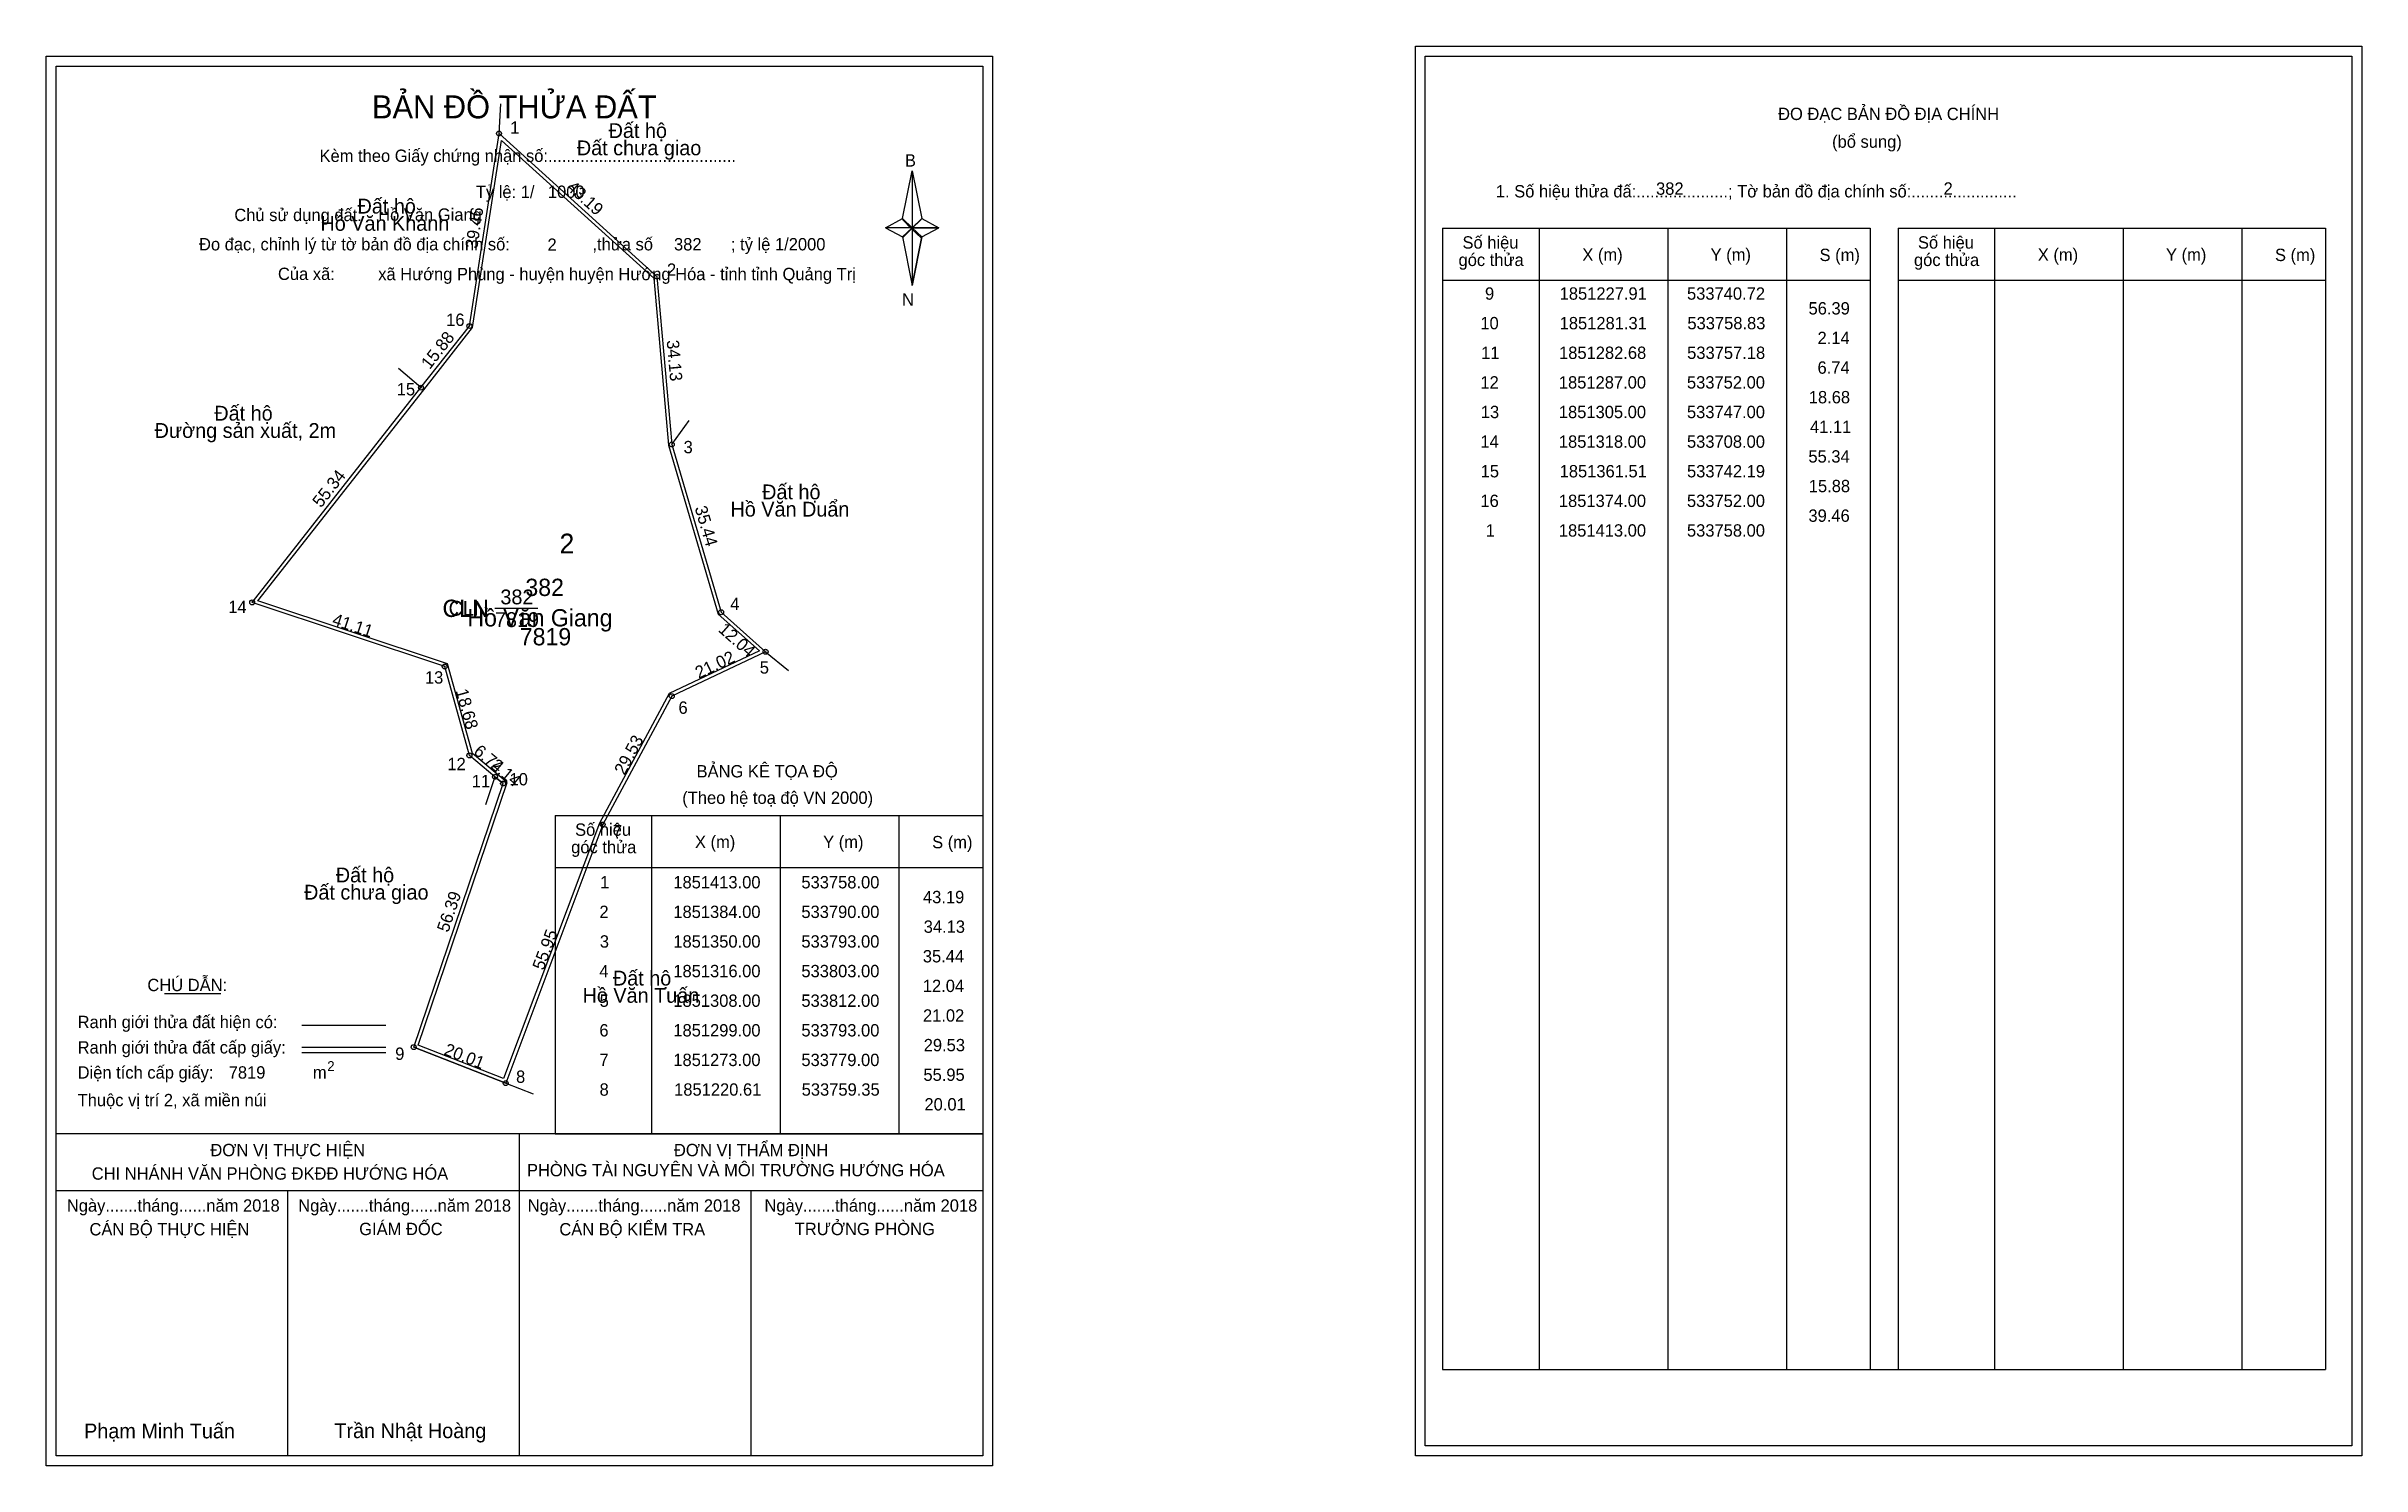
# Model space of a CAD drawing. Extents: x 533666 to 534135, y 1851143 to 1851431.
import ezdxf

# ---------------------------------------------------------------- set-up
doc = ezdxf.new("R2010")
doc.units = 0
for name, color, linetype in [('Level 1', 7, 'Continuous'), ('Level 10', 7, 'Continuous'), ('Level 11', 7, 'Continuous'), ('Level 13', 7, 'Continuous'), ('Level 2', 7, 'Continuous'), ('Level 27', 7, 'Continuous'), ('Level 3', 7, 'Continuous'), ('Level 36', 7, 'Continuous'), ('Level 4', 7, 'Continuous'), ('Level 49', 7, 'Continuous'), ('Level 5', 7, 'Continuous'), ('Level 53', 7, 'Continuous'), ('Level 55', 7, 'Continuous'), ('Level 6', 7, 'Continuous'), ('Level 63', 7, 'Continuous'), ('Level 7', 7, 'Continuous'), ('Level 9', 7, 'Continuous')]:
    doc.layers.add(name, color=color, linetype=linetype)

msp = doc.modelspace()

# ---------------------------------------------------------------- linework, layer by layer
at = {"layer": 'Level 1'}
for p, q in [((533668.3, 1851426.67), (533668.3, 1851426.67)), ((533945.62, 1851428.67), (533945.62, 1851428.67)), ((533839.72, 1851395.79), (533841.69, 1851405.43)), ((533841.69, 1851405.43), (533841.69, 1851393.9)), ((533841.69, 1851405.43), (533843.65, 1851395.79)), ((533836.27, 1851393.9), (533839.72, 1851395.79)), ((533839.72, 1851395.79), (533841.69, 1851393.9)), ((533841.54, 1851393.68), (533839.72, 1851395.57)), ((533841.69, 1851393.9), (533839.72, 1851392.06)), ((533841.54, 1851393.68), (533839.72, 1851391.84)), ((533839.72, 1851391.84), (533841.54, 1851393.68)), ((533843.51, 1851395.57), (533841.54, 1851393.68)), ((533841.54, 1851393.68), (533843.51, 1851395.57)), ((533843.51, 1851391.84), (533841.54, 1851393.68)), ((533843.65, 1851395.79), (533841.69, 1851393.9)), ((533841.69, 1851393.9), (533841.69, 1851382.2)), ((533841.69, 1851393.9), (533847.1, 1851393.9)), ((533841.69, 1851393.9), (533843.65, 1851392.06)), ((533843.65, 1851392.06), (533847.1, 1851393.9)), ((533949.15, 1851393.81), (534035.75, 1851393.81)), ((533968.74, 1851162.55), (533968.74, 1851393.81)), ((533994.81, 1851162.55), (533994.81, 1851393.81)), ((534018.79, 1851393.81), (534018.79, 1851162.55)), ((534035.75, 1851393.81), (534035.75, 1851162.55)), ((534041.41, 1851393.81), (534128.01, 1851393.81)), ((534061, 1851162.55), (534061, 1851393.81)), ((534087.07, 1851162.55), (534087.07, 1851393.81)), ((534111.04, 1851393.81), (534111.04, 1851162.55)), ((534128.01, 1851393.81), (534128.01, 1851162.55)), ((533839.72, 1851392.06), (533841.69, 1851382.2)), ((533843.65, 1851392.06), (533841.69, 1851382.2)), ((533949.15, 1851383.29), (534035.75, 1851383.29)), ((534041.41, 1851383.29), (534128.01, 1851383.29)), ((533769.39, 1851274.84), (533855.99, 1851274.84)), ((533788.98, 1851210.32), (533788.98, 1851274.84)), ((533815.05, 1851210.32), (533815.05, 1851274.84)), ((533839.02, 1851274.84), (533839.02, 1851210.32)), ((533769.39, 1851264.31), (533855.99, 1851264.31)), ((533690.21, 1851238.73), (533701.62, 1851238.73)), ((533718.08, 1851232.33), (533735.09, 1851232.33)), ((533718.08, 1851227.88), (533735.09, 1851227.88)), ((533718.08, 1851226.79), (533735.09, 1851226.79)), ((533775.12, 1851210.32), (533668.29, 1851210.32)), ((533855.99, 1851210.32), (533751.15, 1851210.32)), ((533762.14, 1851145.09), (533762.14, 1851210.32)), ((533769.39, 1851210.31), (533855.99, 1851210.31)), ((533855.99, 1851198.77), (533668.29, 1851198.77)), ((533715.22, 1851145.09), (533715.22, 1851198.77)), ((533809.07, 1851145.09), (533809.07, 1851198.77)), ((533949.15, 1851162.55), (534128.01, 1851162.55)), ((533855.99, 1851145.09), (533855.99, 1851145.09)), ((534133.32, 1851147.09), (534133.32, 1851147.09))]:
    msp.add_line(p, q, dxfattribs=at)
for points in [[(533839.72, 1851395.79), (533841.69, 1851405.43), (533841.69, 1851393.9)], [(533836.27, 1851393.9), (533839.72, 1851392.06), (533841.69, 1851393.9)], [(533841.69, 1851393.9), (533843.65, 1851395.79), (533847.1, 1851393.9)], [(533841.69, 1851393.9), (533841.69, 1851382.2), (533843.65, 1851392.06)]]:
    msp.add_lwpolyline(points, close=True, dxfattribs=at)
at = {"layer": 'Level 10'}
for p, q in [((533742.19, 1851361.51), (533752, 1851374)), ((533708, 1851318), (533742.19, 1851361.51)), ((533757.18, 1851282.68), (533758.83, 1851281.31)), ((533740.72, 1851227.91), (533759.35, 1851220.61))]:
    msp.add_line(p, q, dxfattribs=at)
for points in [[(533758.83, 1851281.31), (533757.18, 1851282.68), (533752, 1851287), (533747, 1851305), (533708, 1851318), (533742.19, 1851361.51), (533752, 1851374), (533758, 1851413), (533790, 1851384), (533793, 1851350), (533803, 1851316), (533812, 1851308), (533793, 1851299), (533779, 1851273), (533759.35, 1851220.61), (533740.72, 1851227.91)], [(533759.65, 1851281.54), (533757.63, 1851283.22), (533752.62, 1851287.4), (533747.57, 1851305.55), (533709.16, 1851318.35), (533742.74, 1851361.08), (533752.66, 1851373.71), (533758.49, 1851411.61), (533789.33, 1851383.67), (533792.31, 1851349.87), (533802.39, 1851315.61), (533810.74, 1851308.18), (533792.49, 1851299.53), (533778.36, 1851273.29), (533758.94, 1851221.52), (533741.6, 1851228.32)]]:
    msp.add_lwpolyline(points, close=True, dxfattribs=at)
at = {"layer": 'Level 11'}
for centre in [(533758, 1851413), (533790, 1851384), (533752, 1851374), (533742.19, 1851361.51), (533793, 1851350), (533708, 1851318), (533803, 1851316), (533747, 1851305), (533812, 1851308), (533793, 1851299), (533752, 1851287), (533757.18, 1851282.68), (533758.83, 1851281.31), (533758.83, 1851281.31), (533779, 1851273), (533740.72, 1851227.91), (533759.35, 1851220.61)]:
    msp.add_circle(centre, 0.5, dxfattribs=at)
at = {"layer": 'Level 27'}
for p, q in [((533758, 1851413), (533758.35, 1851418.99)), ((533742.19, 1851361.51), (533737.62, 1851365.4)), ((533793, 1851350), (533796.49, 1851354.88)), ((533812, 1851308), (533816.67, 1851304.23)), ((533757.18, 1851282.68), (533755.25, 1851277)), ((533759.35, 1851220.61), (533764.94, 1851218.43))]:
    msp.add_line(p, q, dxfattribs=at)
at = {"layer": 'Level 3'}
for p, q in [((533949.15, 1851393.81), (533949.15, 1851162.55)), ((534041.41, 1851393.81), (534041.41, 1851162.55)), ((533769.39, 1851274.84), (533769.39, 1851210.32))]:
    msp.add_line(p, q, dxfattribs=at)
at = {"layer": 'Level 63'}
for points in [[(533666.29, 1851428.67), (533857.99, 1851428.67), (533857.99, 1851143.09), (533666.29, 1851143.09)], [(533668.29, 1851426.67), (533855.99, 1851426.67), (533855.99, 1851145.09), (533668.29, 1851145.09)], [(533943.62, 1851430.67), (534135.32, 1851430.67), (534135.32, 1851145.09), (533943.62, 1851145.09)], [(533945.62, 1851428.67), (534133.32, 1851428.67), (534133.32, 1851147.09), (533945.62, 1851147.09)]]:
    msp.add_lwpolyline(points, close=True, dxfattribs=at)
at = {"layer": 'Level 9'}
msp.add_line((533757.17, 1851316.81), (533765.86, 1851316.81), dxfattribs=at)

# ---------------------------------------------------------------- texts
at = {"layer": 'Level 1'}
for s, height, p in [('BẢN ĐỒ THỬA ĐẤT', 4.6657, (533732.26, 1851416.07)), ('ĐO ĐẠC BẢN ĐỒ ĐỊA CHÍNH', 2.5, (534017.1, 1851415.73)), ('(bổ sung)', 2.5, (534028.04, 1851410.11)), ('Kèm theo Giấy chứng nhận số:.........................................', 2.5, (533721.64, 1851407.24)), ('B', 2.5, (533840.23, 1851406.3)), ('1. Số hiệu thửa đấ:....................; Tờ bản đồ địa chính số:.......................', 2.5, (533959.93, 1851400.05)), ('Chủ sử dụng đất:', 2.5, (533704.38, 1851395.25)), ('Đo đạc, chỉnh lý từ tờ bản đồ địa chính số:                  ,thửa số                 ; tỷ lệ 1/2000', 2.5, (533697.23, 1851389.32)), ('góc thửa', 2.5, (533952.37, 1851386.15)), ('Số hiệu', 2.5, (533953.17, 1851389.68)), ('X (m)', 2.5, (533977.45, 1851387.21)), ('Y (m)', 2.5, (534003.43, 1851387.21)), ('S (m)', 2.5, (534025.5, 1851387.16)), ('góc thửa', 2.5, (534044.63, 1851386.15)), ('Số hiệu', 2.5, (534045.43, 1851389.68)), ('X (m)', 2.5, (534069.71, 1851387.21)), ('Y (m)', 2.5, (534095.68, 1851387.21)), ('S (m)', 2.5, (534117.76, 1851387.16)), ('Của xã:', 2.5, (533713.22, 1851383.32)), ('N', 2.5, (533839.63, 1851378.13)), ('BẢNG KÊ TỌA ĐỘ', 2.5, (533798.02, 1851282.54)), ('(Theo hệ toạ độ VN 2000)', 2.5, (533795.12, 1851277.18)), ('Số hiệu', 2.5, (533773.41, 1851270.71)), ('góc thửa', 2.5, (533772.61, 1851267.18)), ('X (m)', 2.5, (533797.69, 1851268.23)), ('Y (m)', 2.5, (533823.66, 1851268.23)), ('S (m)', 2.5, (533845.74, 1851268.18)), ('CHÚ DẪN:', 2.5, (533686.77, 1851239.24)), ('Ranh giới thửa đất hiện có:', 2.5, (533672.64, 1851231.74)), ('Ranh giới thửa đất cấp giấy:', 2.5, (533672.64, 1851226.6)), ('2', 2, (533723.2, 1851223.05)), ('Diện tích cấp giấy:', 2.5, (533672.64, 1851221.52)), ('m', 2.5, (533720.3, 1851221.54)), ('Thuộc vị trí 2, xã miền núi', 2.5, (533672.64, 1851215.92)), ('ĐƠN VỊ THỰC HIỆN', 2.5, (533699.53, 1851205.8)), ('ĐƠN VỊ THẨM ĐỊNH', 2.5, (533793.43, 1851205.8)), ('CHI NHÁNH VĂN PHÒNG ĐKĐĐ HƯỚNG HÓA', 2.5, (533675.49, 1851201.04)), ('PHÒNG TÀI NGUYÊN VÀ MÔI TRƯỜNG HƯỚNG HÓA', 2.5, (533763.66, 1851201.73)), ('Ngày.......tháng......năm 2018', 2.5, (533670.46, 1851194.56)), ('Ngày.......tháng......năm 2018', 2.5, (533717.33, 1851194.56)), ('Ngày.......tháng......năm 2018', 2.5, (533763.81, 1851194.56)), ('Ngày.......tháng......năm 2018', 2.5, (533811.77, 1851194.56)), ('CÁN BỘ THỰC HIỆN', 2.5, (533675.04, 1851189.75)), ('GIÁM ĐỐC', 2.5, (533729.68, 1851189.81)), ('CÁN BỘ KIỂM TRA', 2.5, (533770.22, 1851189.75)), ('TRƯỞNG PHÒNG', 2.5, (533817.91, 1851189.81)), ('Phạm Minh Tuấn', 3, (533673.95, 1851148.63)), ('Trần Nhật Hoàng', 3, (533724.65, 1851148.68))]:
    msp.add_text(s, height=height, dxfattribs=at).set_placement(p)
at = {"layer": 'Level 11'}
msp.add_text('Tỷ lệ: 1/', height=2.5, dxfattribs=at).set_placement((533753.3, 1851399.93))
at = {"layer": 'Level 13'}
for s, p in [('CLN', (533747.78, 1851315.31)), ('382', (533758.28, 1851317.61)), ('7819', (533757.18, 1851313.01))]:
    msp.add_text(s, height=3, dxfattribs=at).set_placement(p)
at = {"layer": 'Level 2'}
msp.add_text('Hồ Văn Giang', height=3.5, dxfattribs=at).set_placement((533751.59, 1851313.13))
at = {"layer": 'Level 3'}
msp.add_text('CLN', height=3.5, dxfattribs=at).set_placement((533746.55, 1851315.05))
at = {"layer": 'Level 36'}
for s, p in [('Đất hộ', (533780.2, 1851412.09)), ('Đất chưa giao', (533773.77, 1851408.59)), ('Đất hộ', (533729.34, 1851396.79)), ('Hồ Văn Khánh', (533721.83, 1851393.29)), ('Đất hộ', (533700.33, 1851354.83)), ('Đường sản xuất, 2m', (533688.23, 1851351.33)), ('Đất hộ', (533811.3, 1851338.89)), ('Hồ Văn Duẩn', (533804.89, 1851335.39)), ('Đất hộ', (533724.94, 1851261.28)), ('Đất chưa giao', (533718.51, 1851257.78)), ('Đất hộ', (533781.07, 1851240.38)), ('Hồ Văn Tuấn', (533774.92, 1851236.88))]:
    msp.add_text(s, height=3, dxfattribs=at).set_placement(p)
at = {"layer": 'Level 4'}
msp.add_text('382', height=3.5, dxfattribs=at).set_placement((533763.34, 1851319.3))
at = {"layer": 'Level 49'}
for s, rotation, p in [('43.19', 317.8156, (533771.52, 1851401.83)), ('39.46', 81.2538, (533753.59, 1851389.58)), ('15.88', 51.8529, (533743.96, 1851365.06)), ('34.13', 275.0425, (533791.95, 1851371.06)), ('55.34', 51.8399, (533721.94, 1851337.03)), ('35.44', 286.3895, (533797.61, 1851337.15)), ('41.11', 341.5651, (533724.03, 1851313.5)), ('12.04', 318.3665, (533802.25, 1851312.25)), ('21.02', 25.3462, (533798.47, 1851302.48)), ('18.68', 285.5241, (533749.19, 1851300.12)), ('29.53', 61.6992, (533783.4, 1851282.86)), ('6.74', 320.1727, (533752.67, 1851287.48)), ('2.14', 320.297, (533756.08, 1851284.63)), ('56.39', 71.2662, (533747.71, 1851251.01)), ('55.95', 69.4404, (533767.01, 1851243.31)), ('20.01', 338.6027, (533746.67, 1851226.44))]:
    msp.add_text(s, height=2.5, rotation=rotation, dxfattribs=at).set_placement(p)
at = {"layer": 'Level 5'}
msp.add_text('7819', height=3.5, dxfattribs=at).set_placement((533762.21, 1851309.3))
at = {"layer": 'Level 53'}
for s, p in [('9', (533957.73, 1851379.33)), ('1851227.91', (533972.85, 1851379.33)), ('533740.72', (533998.65, 1851379.33)), ('10', (533956.79, 1851373.33)), ('1851281.31', (533972.85, 1851373.33)), ('533758.83', (533998.73, 1851373.33)), ('56.39', (534023.27, 1851376.33)), ('11', (533956.95, 1851367.33)), ('1851282.68', (533972.73, 1851367.33)), ('533757.18', (533998.68, 1851367.33)), ('2.14', (534025.09, 1851370.33)), ('6.74', (534025.09, 1851364.33)), ('12', (533956.8, 1851361.33)), ('1851287.00', (533972.69, 1851361.33)), ('533752.00', (533998.64, 1851361.33)), ('18.68', (534023.32, 1851358.33)), ('13', (533956.88, 1851355.33)), ('1851305.00', (533972.69, 1851355.33)), ('533747.00', (533998.64, 1851355.33)), ('14', (533956.79, 1851349.33)), ('1851318.00', (533972.69, 1851349.33)), ('533708.00', (533998.64, 1851349.33)), ('41.11', (534023.56, 1851352.33)), ('55.34', (534023.24, 1851346.33)), ('15', (533956.85, 1851343.33)), ('1851361.51', (533972.85, 1851343.33)), ('533742.19', (533998.65, 1851343.33)), ('15.88', (534023.32, 1851340.33)), ('16', (533956.8, 1851337.33)), ('1851374.00', (533972.69, 1851337.33)), ('533752.00', (533998.64, 1851337.33)), ('1', (533957.87, 1851331.33)), ('1851413.00', (533972.69, 1851331.33)), ('533758.00', (533998.64, 1851331.33)), ('39.46', (534023.25, 1851334.33)), ('1', (533778.49, 1851260.06)), ('1851413.00', (533793.31, 1851260.06)), ('533758.00', (533819.25, 1851260.06)), ('43.19', (533843.88, 1851257.06)), ('2', (533778.34, 1851254.06)), ('1851384.00', (533793.31, 1851254.06)), ('533790.00', (533819.25, 1851254.06)), ('34.13', (533844.03, 1851251.06)), ('3', (533778.42, 1851248.06)), ('1851350.00', (533793.31, 1851248.06)), ('533793.00', (533819.25, 1851248.06)), ('4', (533778.33, 1851242.06)), ('1851316.00', (533793.31, 1851242.06)), ('533803.00', (533819.25, 1851242.06)), ('35.44', (533843.85, 1851245.06)), ('5', (533778.38, 1851236.06)), ('1851308.00', (533793.31, 1851236.06)), ('533812.00', (533819.25, 1851236.06)), ('12.04', (533843.85, 1851239.06)), ('21.02', (533843.88, 1851233.06)), ('6', (533778.33, 1851230.06)), ('1851299.00', (533793.31, 1851230.06)), ('533793.00', (533819.25, 1851230.06)), ('29.53', (533844.03, 1851227.06)), ('7', (533778.34, 1851224.06)), ('1851273.00', (533793.31, 1851224.06)), ('533779.00', (533819.25, 1851224.06)), ('8', (533778.37, 1851218.06)), ('1851220.61', (533793.47, 1851218.06)), ('533759.35', (533819.31, 1851218.06)), ('55.95', (533843.97, 1851221.06)), ('20.01', (533844.18, 1851215.06))]:
    msp.add_text(s, height=2.5, dxfattribs=at).set_placement(p)
at = {"layer": 'Level 55'}
for s, height, p in [('1', 0.4, (533757.89, 1851413)), ('0', 0.11, (533757.96, 1851412.89)), ('0', 0.11, (533757.96, 1851412.89)), ('0', 0.11, (533757.96, 1851412.89)), ('0', 0.11, (533757.96, 1851412.89)), ('2', 0.4, (533789.86, 1851384)), ('0', 0.11, (533789.96, 1851383.89)), ('0', 0.11, (533789.96, 1851383.89)), ('16', 0.4, (533751.72, 1851374)), ('0', 0.11, (533751.96, 1851373.89)), ('0', 0.11, (533751.96, 1851373.89)), ('15', 0.4, (533741.91, 1851361.51)), ('381', 0.11, (533742.08, 1851361.4)), ('0', 0.11, (533742.15, 1851361.4)), ('0', 0.11, (533742.15, 1851361.4)), ('3', 0.4, (533792.88, 1851350)), ('0', 0.11, (533792.96, 1851349.89)), ('0', 0.11, (533792.96, 1851349.89)), ('0', 0.11, (533792.96, 1851349.89)), ('14', 0.4, (533707.71, 1851318)), ('381', 0.11, (533707.89, 1851317.89)), ('4', 0.4, (533802.86, 1851316)), ('0', 0.11, (533802.96, 1851315.89)), ('13', 0.4, (533746.73, 1851305)), ('381', 0.11, (533746.89, 1851304.89)), ('5', 0.4, (533811.87, 1851308)), ('390', 0.11, (533811.88, 1851307.89)), ('0', 0.11, (533811.96, 1851307.89)), ('6', 0.4, (533792.86, 1851299)), ('390', 0.11, (533792.88, 1851298.89)), ('12', 0.4, (533751.72, 1851287)), ('381', 0.11, (533751.89, 1851286.89)), ('11', 0.4, (533756.92, 1851282.68)), ('381', 0.11, (533757.07, 1851282.57)), ('0', 0.11, (533757.14, 1851282.57)), ('10', 0.4, (533758.55, 1851281.31)), ('0', 0.11, (533758.79, 1851281.2)), ('7', 0.4, (533778.87, 1851273)), ('390', 0.11, (533778.88, 1851272.89)), ('9', 0.4, (533740.58, 1851227.91)), ('0', 0.11, (533740.68, 1851227.8)), ('8', 0.4, (533759.22, 1851220.61)), ('390', 0.11, (533759.23, 1851220.5)), ('0', 0.11, (533759.31, 1851220.5))]:
    msp.add_text(s, height=height, dxfattribs=at).set_placement(p)
at = {"layer": 'Level 6'}
for s, p in [('382', (533992.38, 1851400.59)), ('2', (534050.62, 1851400.61)), ('Hồ Văn Giang', (533733.52, 1851395.32)), ('1000', (533767.9, 1851399.95)), ('2', (533767.82, 1851389.23)), ('382', (533793.45, 1851389.31)), ('xã Hướng Phùng - huyện huyện Hướng Hóa - tỉnh tỉnh Quảng Trị', (533733.53, 1851383.28)), ('7819', (533703.24, 1851221.52))]:
    msp.add_text(s, height=2.5, dxfattribs=at).set_placement(p)
at = {"layer": 'Level 7'}
msp.add_text('2', height=4, dxfattribs=at).set_placement((533770.27, 1851327.93))
at = {"layer": 'Level 9'}
for s, p in [('1', (533760.27, 1851412.96)), ('2', (533792.02, 1851384.17)), ('16', (533747.29, 1851374.02)), ('15', (533737.28, 1851359.94)), ('3', (533795.39, 1851348.22)), ('14', (533703.15, 1851315.83)), ('4', (533804.84, 1851316.46)), ('5', (533810.82, 1851303.57)), ('13', (533742.99, 1851301.55)), ('6', (533794.35, 1851295.43)), ('12', (533747.54, 1851284.01)), ('11', (533752.48, 1851280.56)), ('10', (533760.13, 1851280.93)), ('7', (533781.07, 1851270.43)), ('9', (533736.97, 1851225.31)), ('8', (533761.45, 1851220.66))]:
    msp.add_text(s, height=2.5, dxfattribs=at).set_placement(p)

doc.saveas('drawing.dxf')
